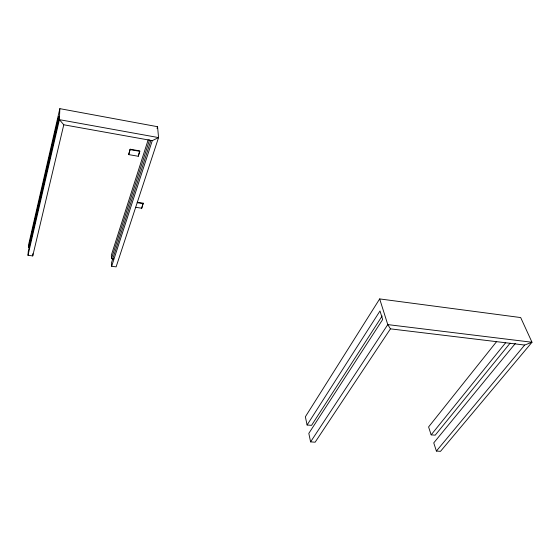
<?xml version="1.0" encoding="UTF-8"?>
<svg xmlns="http://www.w3.org/2000/svg" width="560" height="560" viewBox="0 0 560 560"><rect width="100%" height="100%" fill="white"/><g stroke="black" fill="none" stroke-linecap="round" stroke-linejoin="round"><path stroke-width="0.84" d="M63.777 124.782L152.278 140.644L158.557 137.592L157.563 126.707L59.843 108.654L59.409 119.665L28 255.304L32.739 255.92L63.777 124.782L59.409 119.665L158.557 137.592L116.123 266.861L111.657 266.273L111.566 262.577L150.906 140.371M32.739 255.92L32.879 253.666M28 255.304L28.259 251.538L58.59 120.19L58.751 116.368L28.532 247.583L28.791 243.887L59.843 108.654M130.179 149.226L128.681 154.609L138.25 156.261L139.804 151.319L139.776 150.906L130.179 149.226L128.681 154.609M139.517 151.732L138.25 156.261M148.197 139.699L111.37 255.052L111.461 258.692L113.673 258.986M111.461 258.692L149.534 139.916M111.657 266.273L152.278 140.644M157.024 128.366L157.563 126.707M143.22 203.189L141.575 208.67L143.22 203.189L137.249 202.258M515.382 343.392L433.748 442.883L436.387 451.045L440.503 451.346L532 342.244L520.681 317.562L379.673 298.921L305.368 416.766L307.083 424.998L311.563 425.355L382.144 316.001M307.083 424.998L380.002 310.961L382.662 319.522L308.819 433.37L310.59 441.875L315.14 442.204L390.446 328.853L524.671 345.051L532 342.244L387.772 324.604L310.59 441.875M496.671 341.523L428.596 426.937L431.151 434.847L435.211 435.169L510.09 343.203M431.151 434.847L505.687 342.671M436.387 451.045L524.671 345.051M135.597 207.284L141.54 208.201M137.277 202.727L143.255 203.658M130.2 149.639L139.804 151.319M390.446 328.853L387.772 324.604L379.673 298.921"/></g></svg>
